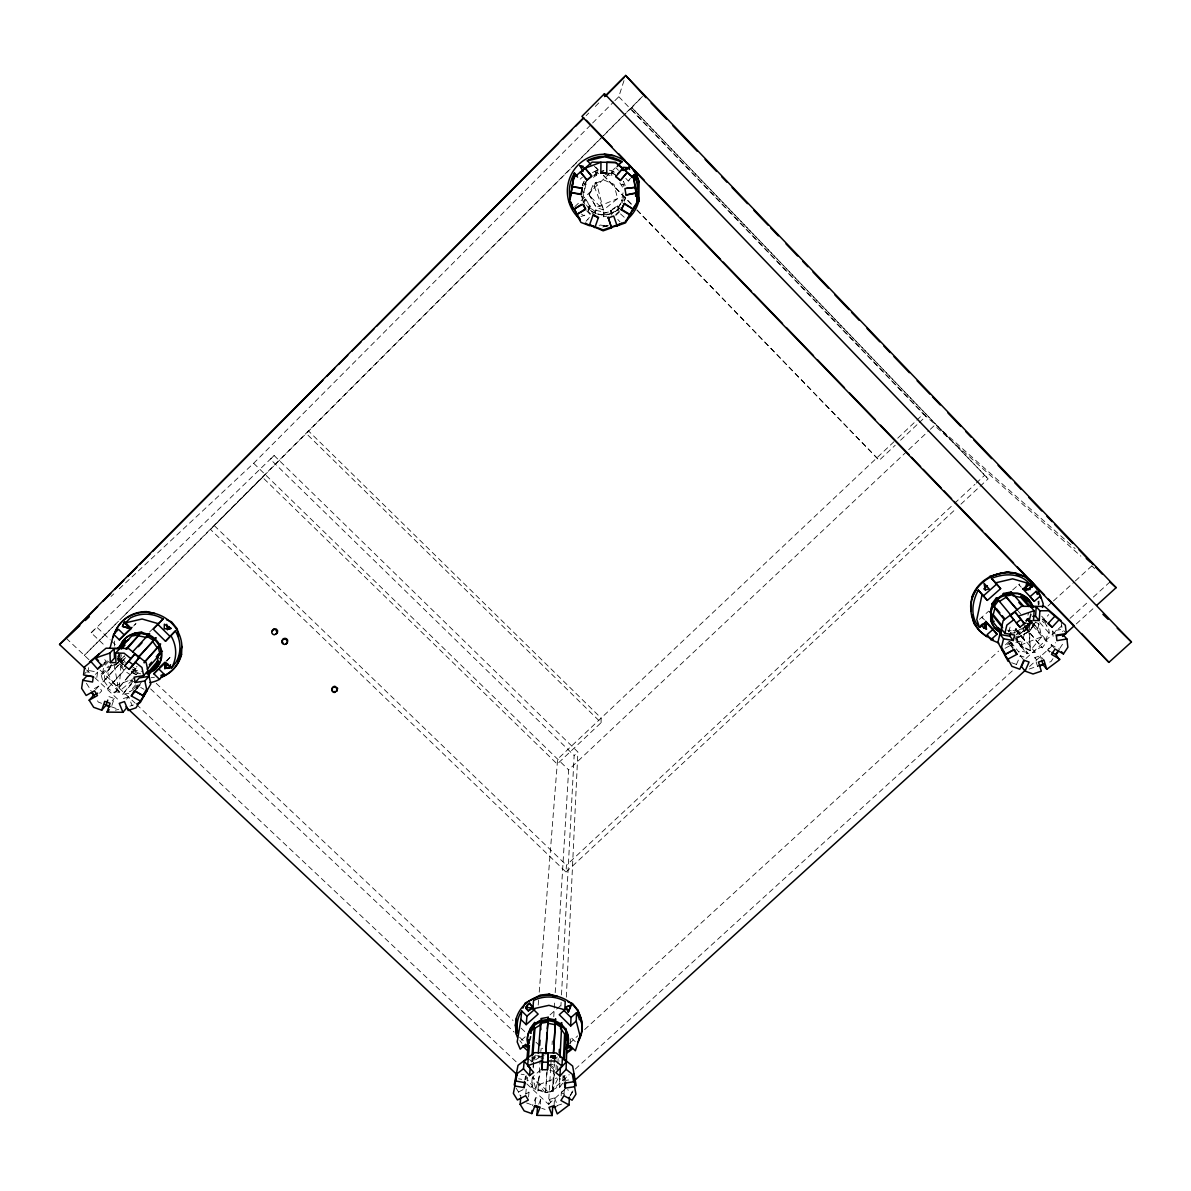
<?xml version="1.0" encoding="UTF-8"?>
<svg xmlns="http://www.w3.org/2000/svg" width="1191" height="1191" viewBox="0 0 1191 1191"><rect width="100%" height="100%" fill="white"/><g stroke="black" fill="none" stroke-linecap="round" stroke-linejoin="round"><path stroke-width="0.75" stroke-dasharray="5 3.75" d="M601.083 722.684L601.127 718.084L308.722 431.157L306.325 433.554L601.083 722.684L557.224 764.056L262.571 477.368M570.191 1043.882L570.474 1036.944L575.685 1042.095M606.725 216.107L603.39 216.747L603.837 211.641L603.524 213.472L611.519 211.283M564.028 1094.157L564.236 1089.497M603.39 216.747L603.554 212.802M564.058 1081.294L564.385 1074.088M564.489 1080.103L564.698 1075.503L569.328 1074.803M561.14 1095.809L561.289 1092.698L562.792 1090.316M566.35 997.165L577.888 751.997L274.109 455.513L91.156 632.793L104.674 645.552M563.001 1075.637L562.748 1081.041L563.924 1075.741M559.413 1077.17L559.696 1087.249L560.142 1078.197M557.477 1071.037L557.775 1065.469M557.879 1063.623L558.162 1058.055M560.916 1006.082L561.11 1002.375M561.497 994.947L574.151 755.511L577.888 751.997M554.098 1105.665L554.515 1097.834L549.483 1099.457L549.2 1104.176M556.003 1069.667L556.242 1065.111M546.848 1072.481L545.567 1092.504L553.205 1091.179L554.738 1063.92M554.842 1062.104L555.214 1055.464L550.808 1056.223L553.562 1058.814M960.899 504.195L988.128 478.827L631.706 107.503L210.435 529.399L566.038 872.065L566.425 865.187L953.217 504.582M553.205 1091.179L552.475 1090.152L553.919 1064.724M554.023 1062.908L554.44 1055.643L555.14 1056.64L547.786 1057.921M526.809 1083.855L548.485 1104.236L551.18 1059.484M552.073 1044.626L552.296 1040.919M553.755 1016.786L554.753 1000.083M555.2 992.654L568.643 769.892L907.319 450.987M545.567 1092.504L547.116 1071.304M540.372 1104.057L540.699 1099.353L535.667 1097.596L532.437 1105.695M532.213 1077.87L531.499 1086.921L537.945 1091.001L540.178 1060.109M541.205 1048.259L540.803 1051.519M535.206 1103.863L535.667 1097.596M124.013 662.985L121.274 660.975L110.971 666.409L104.808 674.538L104.48 678.021L118.921 691.614L121.274 660.975L118.058 662.256M531.499 1086.921L532.6 1086.252L533.3 1077.215M534.714 1059.112L534.997 1055.494M533.062 1067.017L533.925 1056.149M533.24 1067.97L533.672 1062.417M533.821 1060.571L534.104 1056.879M538.198 1005.1L538.63 999.547M539.225 992.148L557.611 759.158L896.391 439.449M528.581 1096.956L528.968 1092.281L527.196 1089.393M531.901 1056.819L532.288 1061.762L538.794 1057.802L538.049 1056.759L544.183 1055.702M532.288 1061.762L532.719 1056.462M525.782 1094.157L526.303 1087.934M527.479 1077.274L527.181 1080.877L528.283 1080.207L532.6 1086.252M525.365 1079.612L525.618 1076.53M111.641 664.816L108.292 670.786L107.964 674.24L118.921 691.614L132.543 680.255M87.911 672.632L88.67 667.317M96.843 677.426L97.602 672.126L87.926 670.369L84.635 673.778M595.366 213.561L595.917 209.78M589.977 206.281L588.816 207.055L595.545 211.804L588.905 206.728L588.041 210.167L595.068 215.005M545.18 1092.743L532.779 1077.051L535.727 1089.006L545.18 1092.743L551.88 1091.15L554.753 1071.632M125.606 657.67L102.947 681.862L101.056 674.166L102.426 674.448L103.691 666.781L108.723 661.437M126.395 667.615L107.696 688.413L114.589 692.805L136.995 666.335M128.851 693.251L122.569 694.413L132.454 681.937M133.02 671.873L133.228 670.607L139.362 671.843M133.645 671.158L133.854 669.893L141.521 671.441M114.589 692.805L135.863 667.615M524.799 1079.895L525.439 1076.634M583.545 193.121L585.972 183.846M595.545 211.804L595.887 209.973M611.936 172.695L617.355 176.432L611.906 172.457L611.653 174.08L605.236 172.725M605.162 174.348L611.846 175.747L611.906 172.457M622.238 203.021L621.553 199.88L622.997 200.564L621.628 200.282L623.221 191.825M622.58 201.324L623.637 196.262M537.945 1091.001L538.213 1089.795L545.835 1091.298M553.1 1058.144L553.368 1056.938L559.844 1061.032M1025.704 620.437L1028.324 618.129L1037.808 628.654L1039.356 621.583M588.041 210.167L589.262 209.363L590.051 205.954L585.6 199.076L584.334 200.148L583.084 193.731M593.356 177.31L596.215 175.405L596.721 173.41M1015.953 628.744L1016.638 629.831L1008.822 631.319L1009.164 630.039M1008.792 631.974L1010.459 625.692L1009.09 625.424M1010.549 633.448L1018.409 631.974L1017.71 630.873L1024.558 626.63L1042.229 647.8L1047.231 641.175L1045.862 640.907L1026.925 618.978L1028.518 612.978M1030.736 613.529L1028.726 621.077L1030.036 621.33L1025.243 627.717M1031.302 614.169L1029.292 621.732L1030.602 621.985L1025.808 628.386L1025.123 627.285L1018.275 631.543L1018.96 632.644M1042.229 647.8L1041.53 646.668L1034.398 651.09L1035.113 652.221L1026.925 653.755L1027.282 652.43L1015.953 638.436M1045.862 640.907L1047.976 633.061L1049.331 633.329L1048.214 625.483M596.215 175.405L595.932 172.323L603.941 170.775L595.872 172.561L596.631 173.752M589.054 194.58L596.215 207.383L603.435 209.973L617.593 198.629L613.975 184.352L603.733 179.945L593.386 184.188L589.054 194.58L596.215 207.383L617.593 198.629M535.727 1089.006L540.788 1071.721M614.869 100.669L618.799 96.724L624.307 79.618M584.587 202.172L585.6 199.076M1020.508 646.534L1029.009 619.618L1038.746 623.652L1041.574 636.857L1030.304 650.569L1020.508 646.534L1016.489 638.257M111.85 705.504L114.247 698.477L108.947 696.586M584.498 199.686L583.382 202.976L582.101 196.202M538.749 1104.206L540.699 1099.353M1016.34 664.697L1020.285 655.69L1025.511 657.581M551.88 1091.15L558.49 1077.349M1014.062 633.284L1017.203 626.838M135.298 691.227L138.216 686.061L143.947 689.276M596.349 182.223L588.92 195.026L603.435 209.973L596.349 182.223L593.386 184.188L603.435 209.973M580.166 179.141L582.503 177.102M1017.084 637.959A36.549 34.822 -26 0 0 1035.009 623.503L1029.53 631.23L1014.806 639.18L1029.53 631.23L1034.726 622.506M108.292 670.786L110.971 666.409M570.266 1095.125L573.243 1090.465M570.132 1095.943L572.395 1092.385L567.541 1089.72M102.322 666.498L106.55 660.022L107.369 661.139L103.587 665.173M138.513 684.81L136.161 687.579L136.98 688.696L141.223 682.249M1029.53 631.23L1035.589 622.03M1049.643 652.192L1047.767 649.988L1051.281 644.688L1059.573 649.527M1052.948 658.668L1050.998 661.601L1047.633 662.747M1059.767 648.41L1063.652 642.545M586.389 180.958L584.424 183.995L585.823 184.203M586.374 181.776L583.501 186.064L584.558 183.697L585.912 183.98L584.141 192.391L582.905 191.766M618.323 206.966L622.908 200.162M610.789 210.747L617.608 206.117L618.382 207.398L622.059 201.83M559.696 1087.249L562.971 1082.783M1025.362 623.057L1028.22 619.246L1047.231 641.175M1024.171 631.453L1028.696 625.528L1027.505 624.114L1026.657 630.247L1024.171 631.453L1022.399 625.067L1028.696 625.528L1026.657 630.247L1022.682 623.756M166.859 661.139L170.134 657.224L172.382 659.442M136.98 688.696L140.493 684.542M126.499 699.191L128.524 696.809L132.171 705.668M135.238 689.574L138.216 686.061M133.988 688.785L137.561 684.587M135.566 684.885L129.611 691.852L136.161 687.579M122.569 694.413L132.231 683.217M136.057 674.865L138.037 672.587M112.162 700.874L114.247 698.477M107.696 688.413L124.981 669.684M99.597 693.192L101.741 690.84L98.779 686.15L90.531 690.75M95.548 689.649L98.779 686.15M102.947 681.862L124.534 658.37M119.085 661.109L114.232 666.365L124.549 655.884L119.085 661.109A33.154 31.398 28.2 0 1 117.477 658.117M118.013 660.424L120.083 658.206L119.963 655.035M102.426 674.448L111.254 664.98M117.552 658.221L120.083 655.512M1046.978 622.625L1044.179 619.514L1048.765 614.586M101.056 674.166L108.649 666.067M117.492 656.598L120.023 653.889M95.444 674.404L97.602 672.126M103.885 663.313L106.014 661.079L103.825 658.638M631.706 107.503L988.128 478.827M133.63 626.019L135.982 623.578L133.362 626.094M630.501 108.917L641.264 97.722M586.121 115.676L588.741 113.056M595.292 106.475L599.222 102.515M119.204 588.83L253.653 463.284L591.317 124.326M592.627 123.001L613.559 101.979M91.156 632.793L96.769 627.166L110.287 639.939M274.109 455.513L270.387 459.264L574.151 755.511M118.504 621.181L84.382 655.363L115.84 623.935M119.829 619.871L574.077 164.924M575.387 163.614L625.275 113.651M626.585 112.341L643.661 95.235M123.715 616.075L265.31 474.628M574.777 206.713L615.166 168.005M149.724 631.811L152.493 629.176M589.366 217.477L585.57 221.824L587.982 219.516M630.471 178.203L628.282 180.987L630.709 178.665M615.702 214.603L619.573 210.896M615.792 215.452L619.707 211.715M166.189 660.975L170.134 657.224M897.746 438.184L923.382 413.977L1075.101 548.589M636.843 210.063L879.211 460.336L895.23 445.226M900.575 440.194L917.933 423.817M919.273 422.552L925.943 416.255L630.694 108.709M908.673 449.707L928.995 430.576M930.35 429.296L934.414 425.47L1080.847 556.152M111.046 596.438L113.77 593.892M954.572 503.317L974.938 484.335M976.292 483.07L984.436 475.477M566.038 872.065L955.45 509.272M540.729 1069.697L532.511 1077.215L549.17 1092.891L568.405 1075.369M553.071 1058.412L555.81 1055.911M569.521 1043.376L577.739 1035.857M584.602 1029.59L998.609 651.105M1005.457 644.837L1009.566 641.086M1016.429 634.818L1031.51 621.032M1047.961 605.996L1052.07 602.229M1053.439 600.979L1073.999 582.176M1075.369 580.925L1091.819 565.889M575.268 1069.101L1013.66 669.684M1026.032 658.415L1061.762 625.87M1070.009 618.352L1087.874 602.08M1093.368 597.063L1109.863 582.042M548.485 1104.236L564.966 1089.229M1029.545 666.454L1055.673 642.678M1076.292 623.92L1094.157 607.663M979.478 619.305L988.738 611.117M1012.648 589.962L1019.466 583.932M525.186 1036.81L521.033 1040.458A31.621 29.477 3.3 0 1 519.604 1037.689M550.034 1014.866L562.48 1003.894M531.618 1060.347L537.141 1055.479M1007.378 644.346L1024.528 640.326L1019.273 634.684L1032.552 622.997M580.94 216.568L584.811 215.184L582.22 216.107M593.981 175.33L596.706 173.514M593.892 175.568L596.646 173.692L595.932 172.323M584.305 200.237L585.466 199.463M588.905 206.728L590.051 205.954M621.925 184.784L623.087 184.01L623.846 186.392M621.985 185.007L623.161 184.233L621.881 184.65M588.786 207.16L589.962 206.385L585.496 199.373M617.563 205.79L618.055 209.199L610.938 213.918L610.76 210.301L617.563 205.79L618.367 207.294M122.911 660.603L121.824 661.318L120.38 655.378M1010.221 641.681L1013.571 646.996L1012.35 647.755L1007.973 642.202M552.475 1090.152L558.966 1086.222M1005.04 648.306L1010.965 645.12L1013.258 648.023M523.057 1089.631L518.174 1092.177L520.839 1096.509M525.722 1093.963L528.968 1092.281M615.702 211.343L604.686 214.871M115.333 685.882L135.268 677.977M1025.6 620.958L1029.009 619.618L1030.304 650.569L1020.404 645.12L1016.444 637.721M1020.404 645.12L1041.574 636.857M538.957 1084.614L556.867 1077.944M1013.764 637.751L1020.389 635.294L1024.528 640.326M123.358 698.581L128.524 696.809M129.923 706.159L133.377 704.968M1037.644 666.632L1034.815 657.611L1040.264 655.75L1043.956 660.201M1029.128 669.059L1037.54 666.186M556.882 1105.635L561.929 1103.997M1016.801 633.984L1023.009 632.079A22.435 21.364 -25.9 0 0 1032.805 620.154M604.462 226.484L607.931 225.456M115.378 710.164L118.698 709.389M602.735 226.99L608.095 225.858M595.411 174.169L598.76 173.514M603.554 213.01L611.519 211.477L610.76 210.301M1053.112 636.351L1052.472 630.917L1062.402 629.28L1065.32 632.451M568.673 1079.954L565.591 1080.416L564.698 1075.503M550.376 1055.97L555.587 1055.688M1025.109 623.548L1028.28 623.518L1030.304 650.569M117.284 658.176L120.083 658.206M140.642 673.808L131.635 671.635M600.011 225.01L607.35 226.037M1007.973 630.233L1011.204 630.798M521.137 1074.193L524.219 1074.729M518.651 1078.808L521.732 1079.344M1027.282 652.43L1019.288 650.852L1018.945 652.192L1010.057 641.011M1026.925 618.978L1028.22 619.246M114.798 691.509L122.777 693.102M621.613 200.177L622.982 200.475M595.842 210.316L603.822 212.087M597.033 213.918L603.688 215.318M608.437 173.171L611.623 173.841L611.846 175.747M549.9 1070.367L553.13 1071.215M538.57 1055.747L543.662 1057.459M526.586 1102.985L533.315 1105.337M541.711 1108.27L545.076 1109.446M101.592 703.285L98.332 702.109L96.337 698.968M111.403 706.799L119.576 709.717M1011.68 662.732L1018.647 665.263M561.289 1092.698L564.519 1094.469M1047.767 649.988L1050.536 651.596M131.516 666.216L135.655 668.866M581.491 214.127L584.037 215.794M549.974 1064.739L555.676 1068.878M132.261 669.029L135.015 671.054L135.134 674.508M1044.179 619.514L1046.934 621.881M1091.909 566.023L1094.663 568.479M620.511 213.904L624.784 217.745M66.234 638.287L89.236 659.933M100.059 670.116L135.223 703.226M136.578 704.506L516.7 1062.327M86.63 669.997L89.34 672.543M94.759 677.634L119.145 700.561M111.641 641.22L115.691 645.046M156.229 683.366L513.023 1020.493M521.122 1028.161L525.186 1032.002M535.995 1042.214L542.754 1048.601M118.192 658.31L123.596 663.417M131.695 671.069L135.759 674.895M150.617 688.934L514.14 1032.076M519.544 1037.182L524.948 1042.289M549.274 1065.245L554.678 1070.352M214.246 525.588L566.425 865.187M253.653 463.284L568.643 769.892M119.74 661.094L123.432 664.712M595.783 167.291L598.373 169.956M603.524 175.285L635.786 208.589M637.066 209.929L879.211 460.336M594.294 166.13L598.165 170.134M603.316 175.449L635.547 208.738M618.799 96.724L923.382 413.977M617.787 219.472L620.035 221.883M984.421 619.841L981.92 617.161L983.796 619.588M588.101 211.269L590.542 213.889M586.672 210.777L591.599 216.047M1020.389 635.294L1015.179 629.711L1019.273 634.684M1021.297 587.237L1018.796 584.528L1020.866 586.806M615.941 167.708L618.412 170.373M625.811 178.337L628.282 180.987M1028.324 618.129L1037.808 628.654M1041.678 616.179L1044.045 618.814L1042.825 619.573L1046.993 626.243L1042.244 620.913M1042.259 618.829L1047.023 624.158M1052.472 630.917L1055.33 634.118M529.504 1059.409L531.901 1062.119M1039.788 622.536L1049.331 633.329M1051.281 644.688L1055.062 649.065M1018.305 611.251L1020.717 614.05M1024.558 626.63L1041.53 646.668M1015.655 628.64L1035.113 652.221M123.03 667.496L118.415 661.898L117.358 658.534M1034.815 657.611L1036.632 659.844M519.812 1040.696L521.941 1043.286M1007.854 630.113L1008.822 631.319M1015.61 639.731L1026.925 653.755M1009.179 641.458L1013.571 646.996M1020.285 655.69L1023.813 660.142M104.064 681.133L108.813 687.683M125.383 662.419L123.551 659.903L122.479 660.603L120.678 653.204M586.463 205.046L589.262 209.363M618.055 209.199L618.858 210.42L618.293 206.787M610.789 210.643L611.549 211.938M619.826 182.878L622.625 187.21M86.407 683.292L90.382 689.559M516.15 1088.157L521.018 1096.062M1010.965 645.12L1013.511 649.884M554.515 1097.834L557.671 1106.022M549.483 1099.457L550.733 1102.732M1040.264 655.75L1041.202 658.757M526.05 1075.547L526.809 1079.106M114.276 665.099L118.921 691.614M1061.33 622.536L1062.387 631.632M1038.299 601.619L1038.626 605.192M1038.031 601.321L1038.284 604.805M611.549 211.819L611.742 215.139M1038.969 600.889L1039.148 604.254M557.448 1056.968A20.545 19.116 3.3 0 1 552.356 1058.68M543.513 1058.65A20.545 19.116 3.3 0 1 535.459 1055.137M554.187 1057.057A20.515 19.101 3.3 0 1 550.704 1057.772M555.616 1057.102A33.512 31.234 3.3 0 1 550.391 1057.697M539.97 1056.566A33.512 31.234 3.3 0 1 536.65 1055.524M555.631 1055.941A33.467 31.204 3.3 0 1 550.421 1056.521M554.425 1055.524A31.621 29.477 3.3 0 1 550.793 1055.911M552.892 1064.501A31.919 29.73 3.3 0 1 549.215 1064.784M623.325 181.3A22.629 22.331 -87.5 0 1 625.037 185.379L625.067 185.454A22.659 22.361 -87.5 0 0 623.355 181.36M625.513 197.081A22.629 22.331 -87.5 0 1 624.56 200.267M619.141 208.499A22.629 22.331 -87.5 0 1 604.686 214.752L598.969 214.246L593.431 212.236A22.629 22.331 -87.5 0 1 588.667 208.857M584.915 204.346A22.629 22.331 -87.5 0 1 581.684 195.771A22.659 22.361 -87.5 0 0 583.471 201.86M582.339 185.722A22.629 22.331 -87.5 0 1 584.319 180.987M597.019 170.581A22.629 22.331 -87.5 0 0 591.733 173.097A22.659 22.361 -87.5 0 1 597.822 170.387M625.543 197.17A22.659 22.361 -87.5 0 1 624.158 201.398M620.169 207.562A22.659 22.361 -87.5 0 1 588.637 208.961M582.25 185.96A22.659 22.361 -87.5 0 1 583.888 181.821M608.229 225.739A34.822 34.36 -87.5 0 1 599.133 225.724M136.295 674.21A21.557 20.396 28 0 1 131.01 672.364M122.554 665.144A21.557 20.396 28 0 1 118.758 651.313M123.209 664.429A21.527 20.366 28 0 1 119.413 654.261M130.921 674.999A35.149 33.288 28.2 0 1 117.775 662.598M134.538 681.833A33.482 31.695 28.1 0 1 126.529 678.408L136.712 667.838L131.263 673.049A33.154 31.398 28.2 0 0 134.33 674.627M154.502 677.247A33.154 31.398 28.2 0 1 151.138 677.679M114.44 646.058A33.154 31.398 28.2 0 1 114.976 638.644M1031.585 621.151A22.421 21.349 -25.9 0 1 1017.218 633.746M614.08 172.085A22.629 22.331 -87.5 0 0 608.586 170.06A22.659 22.361 -87.5 0 1 614.08 172.144"/><path stroke-width="1.5" d="M517.445 1037.406A33.512 31.234 3.3 0 1 516.373 1034.294L516.388 1018.111A33.512 31.234 3.3 0 1 561.676 997.745A33.512 31.234 3.3 0 1 577.65 1042.497M991.225 620.883L991.269 609.986A22.435 21.349 -25.8 0 1 1001.452 596.676L1012.365 593.312L1018.007 593.758A21.438 20.411 -25.9 0 1 1032.761 606.204M542.084 1069.712L542.649 1053.38L548.039 1053.454L547.979 1062.208L547.503 1069.771L542.084 1069.712L542.649 1053.38M547.503 1069.771L548.039 1053.454M606.74 173.127L600.815 173.067L606.74 173.127L606.859 162.318L615.807 162.661L622.61 168.586L615.836 176.581L620.332 180.496L627.106 172.501L620.332 180.496M600.815 173.067L600.979 162.259L585.049 168.214L591.644 176.357L587.074 180.169L580.464 172.04L587.074 180.169M625.632 220.722A36.921 36.43 -87.5 0 0 638.852 201.16L639.091 182.059L635.518 173.037L632.659 169.182M566.142 1049.122L570.117 1045.624L575.387 1050.804L580.077 1036.096L576.236 1021.089L576.518 1012.633L571.01 1017.486L570.668 1025.987L559.264 1014.732L564.832 1009.819L565.234 1001.452A31.621 29.477 3.3 0 0 533.553 1000.514L532.853 1008.866L538.153 1014.092L526.199 1024.662L520.884 1019.436L521.718 1010.995L526.958 1016.176L526.199 1024.662M534.104 1106.275L537.454 1107.451L536.888 1115.357L552.192 1115.55L549.006 1107.317L554.098 1105.665L557.269 1113.913L569.06 1104.965L560.916 1100.484L563.953 1095.705L572.112 1100.186L575.938 1094.187L574.583 1086.728L574.851 1079.016M574.583 1086.728L565.249 1088.127L564.34 1083.17L573.69 1081.77L573.958 1074.103M569.06 1104.965L569.372 1097.134M164.76 668.583L164.953 663.982L171.832 667.362L164.76 668.583L164.953 663.982M160.696 677.56A35.149 33.288 28.2 0 0 177.801 663.193L181.553 654.44L181.895 646.415A35.149 33.288 28.2 0 0 150.498 612.591A35.149 33.288 28.2 0 0 113.294 637.006M565.249 1088.127L565.517 1081.964M559.964 1075.994L560.336 1068.372L566.44 1061.747L562.346 1058.486L561.973 1066.034L555.825 1072.704L559.964 1075.994L566.097 1069.324L567.169 1039.073M571.591 1004.891L565.636 1007.095L568.315 1012.142L570.787 1006.425M564.46 1060.005L565.68 1033.356L564.608 1034.011L563.447 1058.903M565.74 1032.21L565.904 1028.518L564.847 1029.173M560.023 1057.504L561.542 1027.491L555.304 1023.516L553.413 1052.859M561.601 1026.329L561.795 1022.667L560.723 1023.322M559.189 1052.874L559.368 1049.345M552.192 1115.55L552.624 1107.645L555.989 1106.558M553.577 1053.216L555.304 1023.516M555.378 1022.369L555.587 1018.722L555.334 1019.883L547.994 1018.439L548.247 1017.278L540.908 1018.558L541.622 1019.556L535.384 1023.367L534.67 1022.369L530.501 1028.116L530.189 1031.808M1034.13 610.745L1033.52 620.511L1039.267 620.526L1039.877 610.76L1036.215 606.695L1030.498 606.681L1034.13 610.745L1018.469 616.104L1014.97 612.01L1010.385 615.553L1019.853 627.166L1024.468 623.608L1018.469 616.104M1039.267 620.526L1035.589 616.387L1036.215 606.695M545.835 1053.573L547.934 1022.072L540.55 1023.352L538.317 1053.246M548.009 1020.925L548.247 1017.278M545.701 1052.933L547.056 1032.523M547.309 1028.801L547.934 1022.072M539.702 1045.475L540.089 1040.205M540.878 1029.634L540.55 1023.352M520.69 1098.072L520.139 1104.34L524.189 1110.92L531.826 1113.585L532.064 1110.429M531.99 1055.42L534.283 1027.178L534.997 1028.19L532.868 1054.69M529.563 1075.607L530.189 1067.985L524.159 1061.211L528.298 1058.055L527.658 1065.603L533.717 1072.421L529.563 1075.607L523.489 1068.774L524.159 1061.211M526.913 1059.469L528.61 1039.803L529.876 1040.056L530.605 1036.632M528.506 1056.149L529.414 1045.415M524.144 1087.606L525.097 1082.679L515.777 1081.026L516.507 1073.374L514.825 1085.954L524.144 1087.606L524.665 1081.428M531.231 1009.134L528.298 1010.876L525.678 1008.271L528.64 1003.909M1026.448 583.784L1025.719 589.977L1028.592 589.739M1030.021 589.634L1030.751 583.441L1032.537 586.716L1025.719 589.977L1024.513 588.607L1029.5 584.483M611.564 227.838L608.125 217.253L611.564 227.838L603.152 230.831L589.456 224.771L589.307 225.59L580.955 222.419L576.578 214.588L585.764 208.767M93.627 676.845L87.181 675.669L82.775 680.269L81.628 688.324L86.154 695.47L94.476 690.825L97.468 695.544L89.161 700.189L93.672 707.32L101.726 710.193L105.954 705.37L107.756 700.1M516.373 1034.294L515.361 1025.064L516.388 1018.111M570.266 198.301L574.479 173.052L576.757 175.479M635.547 196.173L637.572 183.786L634.088 174.735L631.677 177.042M520.884 1019.436L517.192 1041.917L520.214 1049.167L525.737 1044.299L528.268 1046.785M126.871 649.035L139.273 634.699L131.665 636.098L120.544 647.874M144.215 662.27L158.165 646.862L159.936 654.291L158.626 654.023L157.361 661.407L158.686 661.675L154.577 667.898M597.167 216.643L593.058 215.08L598.463 217.908M582.354 188.163L571.948 186.734L582.354 188.163L581.282 194.014L570.876 192.629L569.253 201.517L573.66 209.378L582.652 204.242L585.57 209.437L576.578 214.588M571.948 186.734L573.571 177.816L592.106 162.155L615.732 162.378L633.627 177.965L637.393 201.532L627.21 218.861M569.626 200.862L573.883 177.385M570.876 192.629L581.059 194.55L582.131 188.654M1040.726 598.076A34.956 33.303 -26.1 0 0 1017.114 573.615C995.423 566.916 966.377 587.937 971.216 611.415M514.199 1085.001L517.996 1065.35L534.58 1052.665L556.182 1052.933L572.633 1066.049L576.206 1085.79M514.825 1085.954L513.381 1093.383L517.445 1099.978L525.648 1095.705L528.328 1100.067L520.139 1104.34M515.777 1081.026L517.207 1073.582L523.489 1068.774M622.312 170.045L622.863 167.336L629.414 167.752L625.29 170.551M979.538 627.434C969.608 617.117 972.169 601.678 978.317 590.096L982.054 594.696L976.784 619.499L979.538 627.434L985.672 622.015L997.061 634.222L990.927 639.627L987.116 634.609L993.19 629.25L985.672 621.196M1042.453 607.425L1043.227 603.897L1040.517 595.902L1036.185 591.287L1030.066 596.691L1034.324 601.351L1040.517 595.902M533.077 1006.708L528.298 1010.876L525.782 1007.154L532.705 1008.271L533.077 1006.708L529.489 1003.939L527.583 1004.341L525.678 1008.271M1000.187 634.52L1001.497 629.101L1004.876 633.329L1014.658 635.056L1013.333 640.52L1003.551 638.808L1000.187 634.52L1009.894 636.232L1013.333 640.52M1003.551 638.808L1001.542 647.041L1005.442 654.306L1014.419 649.482L1016.98 654.291L1008.003 659.099L1004.623 654.663L1013.511 649.884L1016.98 654.291M1004.876 633.329L1006.871 625.067L1013.839 619.677L1010.385 615.553M177.801 663.193L181.895 646.415M1009.894 636.232L1010.757 632.615M109.959 648.44L113.621 634.282L118.504 629.324L124.177 634.892L132.037 627.344M1001.884 625.439L993.205 614.63L995.2 607.068L993.875 606.815L998.668 600.398L999.353 601.5L1006.216 597.212L1017.099 609.837M1010.787 593.297L1011.129 592.001L1003.284 593.49L1003.968 594.592L997.15 598.85L996.465 597.763L991.701 604.15L1004.4 619.692M1006.216 597.212L1005.532 596.11L1013.422 594.607L1013.079 595.902L1020.806 597.42L1028.935 606.561M1020.806 597.42L1021.149 596.125L1027.505 600.428L1026.329 601.172M336.904 690.914L337.604 688.309L334.894 686.314A2.858 2.739 19.1 0 0 332.125 689.008L332.512 690.348M1096.896 605.162L1116.146 587.639L625.647 75.45L645.969 97.662M169.435 667.987L170.521 664.682M976.263 589.679C964.576 608.199 972.392 632.287 993.234 639.359M101.726 710.193L104.734 701.335L110.078 703.256L107.071 712.114L122.956 712.292L127.005 707.439M568.315 1012.142L570.712 1005.487L565.636 1007.095L568.375 1011.04M589.307 225.59L593.058 215.08M594.83 227.675L598.537 217.164M983.796 628.282L985.746 623.176L980.491 626.6M531.826 1113.585L535.101 1105.427L540.163 1107.198L536.888 1115.357M272.173 631.364L273.513 629.042L276.297 629.071L277.622 630.724L277.399 632.763A2.799 2.68 24.3 0 1 275.746 634.014M573.66 209.378L581.387 204.465M1024.186 660.573L1021.55 666.573L1025.079 671.114L1033.014 673.987L1041.306 671.173L1038.463 662.077L1043.956 660.201L1046.8 669.297L1059.528 659.799L1056.06 654.812L1051.921 652.4M1025.079 671.114L1029.069 662.047L1023.813 660.142L1019.824 669.223L1011.888 666.335L1008.003 659.099M522.923 1008.137L525.186 1003.06L540.252 995.095L548.947 994.128L557.567 996.391M573.571 207.859L573.228 208.633L570.638 201.785M168.943 626.511L167.41 629.816L166.785 624.292M124.921 621.494L122.494 626.377L129.104 628.327L124.296 622.134L122.494 626.377L128.926 628.253L125.725 622.833M139.987 700.784L131.308 695.946L134.241 690.75L142.92 695.589L146.821 690.869L135.997 707.811L128.152 710.506L124.474 701.573L119.279 703.36L122.956 712.292M142.92 695.589L146.612 689.083L144.855 680.984L148.741 676.384L147.595 671.054L143.694 675.61L134.062 677.158L135.238 682.517L144.855 680.984M608.139 217.998L613.707 216.018L617.132 225.858L625.528 222.866L630.084 215.109L621.211 209.795L624.412 203.438L633.463 209.378L637.676 202.187L633.88 178.397L627.106 172.501M621.211 209.795L624.412 203.438M630.084 215.109L633.225 208.708M585.049 168.214L591.778 175.97L587.237 179.752M971.767 597.376C978.585 578.32 997.954 569.774 1017.114 573.615M123.715 642.738L125.338 640.237L126.127 641.324L118.728 649.155M1055.866 654.261L1057.816 651.328M1056.06 654.812L1058.695 650.852M1059.886 659.263L1051.534 654.395L1055.062 649.065L1063.429 653.933L1067.88 647.249L1066.928 638.986L1063.027 634.714L1056.417 635.8M590.662 164.596L587.431 160.606A34.822 34.36 -87.5 0 1 621.881 161.589L617.161 166.546M534.283 1027.178L530.099 1032.954L531.35 1033.207M993.354 606.174L995.274 603.614M158.314 668.464L163.941 674.002L159.534 679.376L153.847 673.793L165.772 662.434L171.459 668.032L175.747 662.762A33.154 31.398 28.2 0 0 175.345 630.977L165.489 641.249L153.177 629.116L163.167 618.948A33.154 31.398 28.2 0 0 130.31 617.995L125.546 622.833L131.278 628.476L119.353 639.895L113.621 634.282M124.727 665.814L134.806 654.142L139.213 657.685L133.198 664.861L129.179 669.372L124.727 665.814L134.806 654.142M129.179 669.372L139.213 657.685M153.847 673.793L157.197 669.804M148.711 674.835L157.093 664.92M131.308 695.946L135.298 691.227L143.903 696.02M617.995 173.558L622.61 168.586M148.205 674.017L158.686 661.675M146.865 673.749L157.971 660.707M135.238 682.517L139.198 677.917L148.741 676.384M147.163 669.178L159.936 654.291M149.307 664.846L151.644 662.136M156.289 656.732L158.626 654.023M107.071 712.114L109.155 709.687M165.489 641.249L175.345 630.977M144.156 662.881L160.666 643.989L159.594 644.688M138.275 657.67L153.609 640.52L146.969 636.247L146.761 637.513L139.049 635.964M154.22 639.835L156.14 637.691L155.068 638.391M138.335 657.075L153.609 640.52M132.603 651.953L149.545 633.433L149.337 634.699L141.669 633.15L141.878 631.885L134.33 633.284L135.104 634.356M89.161 700.189L93.493 695.44L97.617 693.132M153.177 629.116L163.167 618.948M138.379 646.698L141.967 642.768M125.874 649.05L139.898 634.014M1054.869 616.223L1047.916 623.667L1052.085 627.27L1059.037 619.811L1048.571 610.775L1039.877 610.76M110.316 662.598L114.5 658.132L114.142 648.648L119.725 648.723L115.587 653.1L115.944 662.658L110.316 662.598L109.944 653.025L114.142 648.648M121.333 648.976L125.04 645.046M97.588 669.014L101.756 665.546L95.131 658.161L99.448 653.74L90.963 661.63L97.588 669.014L101.875 664.504M117.835 648.157L125.338 640.237M119.353 639.895L124.177 634.892M604.462 93.687L581.923 116.361L1108.895 662.375L1131.45 641.994L604.462 93.687L604.656 96.56L625.647 75.45M85.29 668.717L59.55 644.525L583.724 117.596M66.234 638.287L97.662 606.695M102.902 601.425L110.763 593.535M114.693 589.575L123.849 580.359M127.779 576.414L136.95 567.199M139.57 564.564L150.051 554.038M152.671 551.403L322.91 380.271M326.84 376.326L334.686 368.421M338.616 364.476L347.787 355.26M351.717 351.315L360.888 342.1M363.508 339.465L373.974 328.939M376.594 326.304L558.624 143.322M562.554 139.377L571.725 130.161M575.655 126.216L583.501 118.311M605.772 95.935L624.099 77.504M618.263 165.043L621.881 161.589M631.93 177.504L634.371 175.181M159.624 667.213L164.879 662.226M581.863 171.266L585.362 167.946M59.55 644.525L79.812 625.603M85.246 620.526L89.325 616.73M574.598 1080.475L1025.421 670.205M1062.536 636.426L1073.538 626.421M987.339 600.383L983.558 595.738L996.703 584.066L1000.634 588.607L987.339 600.383L982.054 594.696M526.958 1016.176L534.863 1009.194M1022.95 589.069L1029.128 583.605C1020.508 572.514 1003.254 573.392 991.463 578.424L1000.634 588.607M570.668 1025.987L576.236 1021.089M987.399 585.764L983.84 588.86L985.285 589.887L989.23 588.979L984.034 583.307L985.285 589.887M89.429 661.988L106.059 648.202L128.494 648.455L146.18 662.628L150.795 684.021L140.27 702.601L136.831 703.777M90.963 661.63L84.665 666.841L83.534 674.925L93.285 676.682L92.526 682.026L82.775 680.269M1024.468 623.608L1020.925 619.439L1016.34 622.982L1019.853 627.166M623.369 170.492L627.344 167.782M126.127 641.324L128.658 639.671M990.838 619.186L991.999 618.457M994.187 621.211L993.011 621.94L991.895 614.377L993.205 614.63M1001.423 633.88L997.046 628.342L998.222 627.612L1001.512 631.766M534.997 1028.19L541.265 1024.364M561.542 1027.491L560.47 1028.146L564.608 1034.011M168.616 629.354L171.042 628.416L164.358 624.188L164.254 628.848L171.042 628.416M625.364 222.017L603.197 229.908L589.664 224.786M95.131 658.161L109.944 653.025M981.324 624.68L985.389 623.265L986.431 629.28L981.265 625.975M1039.222 665.62L1044.269 663.893M1038.999 666.171L1043.093 664.772L1046.8 669.297M527.658 1065.603L542.128 1060.898M167.871 664.027L164.686 665.025L167.842 668.479M989.438 576.459L1007.452 571.844L1012.692 573.243M587.223 160.889L604.76 156.646L622.03 161.887M995.334 582.905L1012.588 578.841L1029.128 583.605M125.546 622.833L142.071 618.992L158.731 623.801M532.853 1008.866L548.947 1005.338L564.832 1009.819M626.615 188.297L635.309 187.344L624.918 188.58L626.034 194.996L636.262 193.27M635.994 192.734L626.034 194.996M1066.928 638.986L1056.923 640.654L1056.283 635.175L1066.287 633.523L1065.335 625.245L1059.037 619.811M334.209 691.614L335.654 691.614M1032.746 616.372L1035.589 616.387M115.587 653.1L124.087 653.189L130.802 658.563M547.547 1060.958L555.735 1061.062L561.973 1066.034M542.605 1062.134L547.979 1062.208M566.335 1047.604L570.831 1047.961L568.851 1045.088M528.938 1046.755L525.41 1046.383L528.328 1047.276M613.573 155.634L604.12 154.249L607.336 155.634M583.024 171.519L580.017 165.787L583.277 166.323M1024.513 588.607L1028.652 589.381M991.701 604.15L993.011 604.403L991.031 611.921L989.736 611.668L991.374 613.737M547.681 1023.233L555.051 1024.692M530.501 1028.116L531.752 1028.369M565.859 1039.996L567.11 1040.249L565.68 1033.356M161.127 651.12L162.438 651.373M159.877 658.459L161.187 658.727M114.961 632.942A35.09 33.244 28.2 0 1 146.553 611.623L155.009 613.499M1016.176 574.166L1024.915 576.504L1037.123 589.143M534.997 1105.918L538.347 1107.094M104.868 704.447L109.766 706.203M105.954 705.37L109.929 706.784M548.947 994.128L554.023 996.152M567.556 1001.557L572.618 1003.581L577.903 1010.132L581.163 1018.841L582.28 1025.808A33.467 31.204 3.3 0 1 578.528 1039.937M146.567 611.623L151.54 613.648M166.502 619.752L171.489 621.776L177.251 628.833L178.486 636.143M990.927 639.627L998.773 643.051M1027.967 584.513L1032.537 586.716M624.56 204.063L633.463 209.378M621.077 209.125L629.89 214.395M580.017 165.787L585.436 169.226M997.046 628.342L999.591 630.054M1021.848 596.363L1026.94 599.802L1033.416 606.993M566.097 1069.324L572.335 1074.282L573.69 1081.77M128.792 661.333L133.198 664.861M135.238 662.136L141.937 667.496L143.694 675.61M986.58 636.604L979.076 630.501L973.866 623.414L971.975 614.839M1061.121 620.719L1044.507 606.398L1021.595 606.323L1003.194 620.556L997.939 642.336L1008.182 661.467M620.213 180.079L615.836 176.581M1086.237 558.46L1090.405 562.167M1109.863 582.042L1116.146 587.639M125.918 706.918L517.326 1074.952M1102.911 614.318L1108.106 619.35M1117.188 628.148L1131.45 641.994M563.492 1010.042L571.01 1017.486M157.674 624.203L169.851 636.232M586.314 120.261L612.129 147.014M618.591 153.699L625.037 160.383M634.074 169.747L644.405 180.436M649.557 185.796L677.962 215.214M680.537 217.893L689.574 227.258M692.15 229.923L720.555 259.355M723.131 262.02L751.536 291.453M754.111 294.117L782.502 323.55M786.373 327.555L813.483 355.647M817.354 359.652L844.464 387.745M849.63 393.09L875.445 419.842M880.596 425.187L909.001 454.62M911.577 457.284L920.613 466.649M923.204 469.328L941.262 488.057M943.853 490.722L951.594 498.746M954.17 501.426L982.575 530.844M985.151 533.523L1013.541 562.941M1017.427 566.961L1044.522 595.038M1048.393 599.058L1074.208 625.811M651.12 103.022L666.528 119.13M672.96 125.844L697.375 151.331M705.087 159.386L716.654 171.459M721.791 176.819L726.927 182.193M732.063 187.553L747.486 203.661M753.918 210.375L768.046 225.129M770.622 227.809L778.333 235.863M786.045 243.917L797.613 255.991M802.749 261.35L807.885 266.724M813.021 272.084L828.445 288.192M834.876 294.906L849.004 309.66M851.58 312.34L859.292 320.394M867.003 328.448L879.851 341.862M883.707 345.896L890.124 352.596M893.979 356.63L909.403 372.723M917.115 380.778L929.963 394.191M932.538 396.871L940.235 404.925M947.947 412.979L960.809 426.393M965.946 431.767L971.082 437.127M973.657 439.807L991.641 458.595M998.073 465.309L1010.921 478.722M1014.777 482.757L1021.193 489.456M1028.905 497.51L1041.753 510.924M1046.904 516.298L1052.04 521.658M1054.616 524.353L1072.6 543.126M1079.031 549.84L1093.159 564.594M1095.735 567.288L1102.166 574.002M1081.636 633.642L1108.895 662.375M574.136 173.469L577.59 177.161M978.317 590.096L983.558 595.738M1022.563 588.577L1034.324 601.351M991.463 578.424L996.703 584.066M1048.318 623.072L1052.085 627.27M95.31 657.179L98.585 660.841M1021.149 596.125L1030.453 606.532M1011.129 592.001L1012.871 593.981M1013.422 594.607L1023.709 606.279M1018.796 602.408L1021.074 605.013M1061.509 651.73L1063.429 653.933M1003.284 593.49L1004.996 595.485M1005.532 596.11L1017.59 610.12M996.465 597.763L1011.233 615.658M996.376 608.512L999.889 612.799M1002.241 615.673L1004.579 618.531M1014.97 612.01L1020.925 619.439M991.895 614.377L1002.688 627.88M992.49 621.285L1000.589 631.528M993.19 629.25L997.061 634.222M1002.063 649.899L1005.442 654.306M152.522 641.234L157.078 647.562M92.362 692.7L94.357 695.842M91.513 692.313L93.493 695.44M529.593 1002.837L532.705 1008.271M570.519 202.455L572.29 205.641M574.077 208.827L580.315 219.978M573.958 208.708L576.846 213.874M583.59 204.897L585.034 207.487M1036.185 591.287L1037.272 594.458M632.987 209.556L633.255 210.345M628.669 166.874L629.563 169.524M1041.678 660.261L1043.093 664.772M515.361 1025.064L516.343 1028.533M577.903 1010.132L579.853 1017.099M580.821 1020.583L582.28 1025.808M528.61 1039.803L529.34 1043.242M637.81 192.376L638.852 201.175M637.78 192.317L638.808 201.071M985.746 623.176L986.431 629.28M617.042 225.054L617.132 225.858M285.78 643.646A2.799 2.68 23.5 0 0 287.433 642.411L287.671 640.356A2.799 2.68 23.5 0 0 282.996 639.105L282.222 641.011A2.799 2.68 23.5 0 0 283.086 642.917M528.313 1045.713A20.545 19.116 3.3 0 1 549.557 1020.94A20.545 19.116 3.3 0 1 566.097 1048.914M528.417 1044.537A20.515 19.101 3.3 0 1 549.632 1019.794A20.515 19.101 3.3 0 1 566.157 1047.738M518.04 1033.282A31.621 29.477 3.3 0 1 521.718 1010.995M576.533 1012.633A31.621 29.477 3.3 0 1 579.481 1019.853M572.29 1048.884A33.512 31.234 3.3 0 1 566.856 1052.889M527.598 1050.551A33.512 31.234 3.3 0 1 522.685 1045.906M571.055 1048.824A33.467 31.204 3.3 0 1 566.871 1051.757M580.166 219.338A36.921 36.43 -87.5 0 1 584.513 159.892A36.921 36.43 -87.5 0 1 639.091 182.059M621.642 223.357A36.921 36.43 -87.5 0 1 612.844 226.945M594.056 226.796A36.921 36.43 -87.5 0 1 585.332 223.059M634.088 174.735A34.822 34.36 -87.5 0 1 636.679 201.279M569.998 197.661A34.822 34.36 -87.5 0 1 574.479 173.052M181.553 654.44A35.09 33.244 28.2 0 1 161.291 676.845M163.941 674.002A33.154 31.398 28.2 0 1 160.919 675.416M122.182 642.247A21.527 20.366 28 0 1 154.979 638.808A21.527 20.366 28 0 1 152.79 670.786M119.383 647.844A21.557 20.396 28 0 1 152.18 637.676A21.557 20.396 28 0 1 152.195 671.501M159.534 679.376A33.482 31.695 28.1 0 1 149.917 682.681M171.042 635.949A33.482 31.695 28.1 0 1 171.459 668.032M1032.746 607.276A21.408 20.381 -25.9 0 0 1017.456 593.133L1006.187 593.684A22.421 21.334 -25.9 0 0 990.748 609.345L990.718 620.228A21.364 20.336 -25.8 0 0 1000.768 632.466M1001.303 633.136A21.408 20.381 -25.8 0 1 991.225 620.883M277.205 632.808L274.57 634.788A2.799 2.68 24.3 0 1 271.801 631.349A2.799 2.68 24.3 0 1 275.836 629.756L277.205 632.808M337.247 690.467L334.567 692.462A2.754 2.635 19.1 0 1 331.738 689.768A2.858 2.739 19.1 0 1 334.507 687.073L336.502 687.862L337.247 690.467M286.569 643.661L284.619 644.435A2.799 2.68 23.4 0 1 283.116 639.373L285.215 639.135A2.799 2.68 23.4 0 1 286.569 643.661M635.934 176.566L635.518 173.037L635.934 176.551"/></g></svg>
